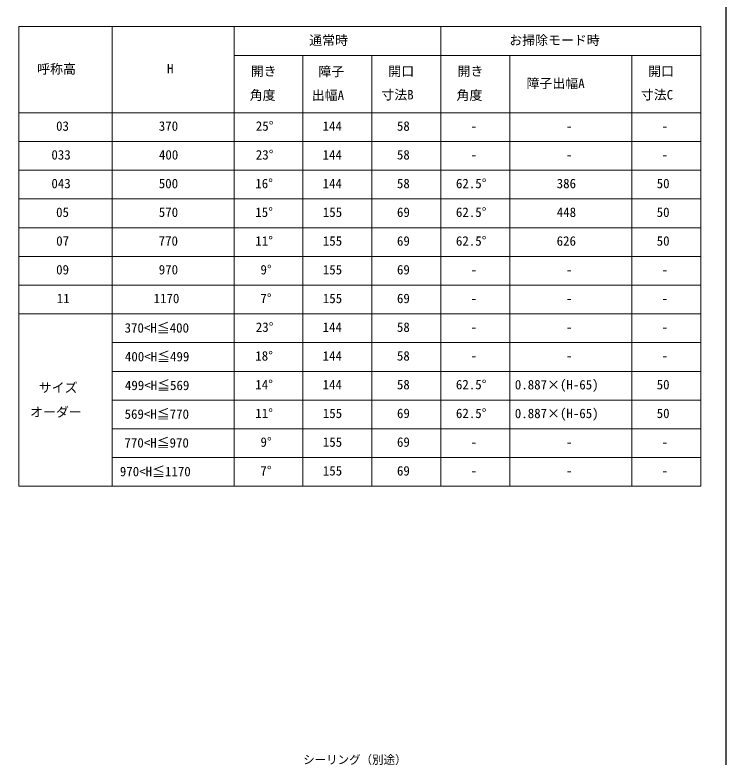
# Model space of a CAD drawing. Units: millimetres, scale not verified. Extents: x -525 to 525, y -783 to 778.
# Drawn here: x 30 to 525, y -72 to 445 of the extents above; entities that cross this region are included whole.
import ezdxf
from ezdxf.enums import TextEntityAlignment as Align

# ---------------------------------------------------------------- set-up
doc = ezdxf.new("R2010")
doc.units = ezdxf.units.MM
doc.header["$LTSCALE"] = 4
doc.layers.add('0-1_TABLE1', color=7, linetype='Continuous', lineweight=18)
doc.layers.add('0-7_YKK_D', color=6, linetype='Continuous')
doc.layers.add('0-8_YKK_ZWAK', color=7, linetype='Continuous')
doc.styles.add('ＭＳ ゴシック', font='')
doc.styles.get('ＭＳ ゴシック').set_extended_font_data('MS Gothic')

msp = doc.modelspace()

# ---------------------------------------------------------------- linework, layer by layer
at = {"layer": '0-1_TABLE1'}
for p, q in [((32.261, 436.4), (507.261, 436.4)), ((32.261, 436.4), (32.261, 116.4)), ((97.261, 436.4), (97.261, 116.4)), ((182.261, 436.4), (182.261, 116.4)), ((326.261, 436.4), (326.261, 116.4)), ((507.261, 436.4), (507.261, 116.4)), ((182.261, 416.4), (507.261, 416.4)), ((230.261, 416.4), (230.261, 116.4)), ((278.261, 416.4), (278.261, 116.4)), ((374.261, 416.4), (374.261, 116.4)), ((459.261, 416.4), (459.261, 116.4)), ((32.261, 376.4), (507.261, 376.4)), ((32.261, 356.4), (507.261, 356.4)), ((32.261, 336.4), (507.261, 336.4)), ((32.261, 316.4), (507.261, 316.4)), ((32.261, 296.4), (507.261, 296.4)), ((32.261, 276.4), (507.261, 276.4)), ((32.261, 256.4), (507.261, 256.4)), ((32.261, 236.4), (507.261, 236.4)), ((97.261, 216.4), (507.261, 216.4)), ((97.261, 196.4), (507.261, 196.4)), ((97.261, 176.4), (507.261, 176.4)), ((97.261, 156.4), (507.261, 156.4)), ((97.261, 136.4), (507.261, 136.4)), ((32.261, 116.4), (507.261, 116.4))]:
    msp.add_line(p, q, dxfattribs=at)
at = {"layer": '0-8_YKK_ZWAK'}
msp.add_lwpolyline([(-525, -782.7), (525, -782.7), (525, 747.3)], dxfattribs=at)

# ---------------------------------------------------------------- texts
at = {"layer": '0-1_TABLE1', "style": 'ＭＳ ゴシック'}
for s, p in [('通常時', (234.65, 421.644)), ('お掃除モード時', (373.96, 421.67)), ('呼称高', (45.125, 401.644)), ('H', (135.568, 401.9)), ('開き', (193.912, 400.141)), ('障子', (241.017, 399.911)), ('開口', (289.682, 400.065)), ('開き', (337.912, 400.141)), ('開口', (470.682, 400.065)), ('障子出幅A', (385.977, 391.618)), ('角度', (193.17, 383.403)), ('出幅A', (236.389, 383.326)), ('寸法B', (284.849, 383.684)), ('角度', (337.17, 383.403)), ('寸法C', (465.594, 383.684)), ('03', (58.318, 361.9)), ('370', (129.841, 361.9)), ('25°', (197.415, 361.9)), ('144', (243.957, 361.9)), ('58', (295.69, 361.9)), ('-', (346.988, 361.9)), ('-', (413.488, 361.9)), ('-', (479.988, 361.9)), ('033', (55.045, 341.9)), ('400', (129.943, 341.9)), ('23°', (197.415, 341.9)), ('144', (243.957, 341.9)), ('58', (295.69, 341.9)), ('-', (346.988, 341.9)), ('-', (413.488, 341.9)), ('-', (479.988, 341.9)), ('16°', (197.057, 321.9)), ('62.5°', (336.787, 321.9)), ('043', (55.045, 321.9)), ('500', (129.841, 321.9)), ('144', (243.957, 321.9)), ('58', (295.69, 321.9)), ('386', (406.969, 321.9)), ('50', (476.613, 321.9)), ('05', (58.318, 301.9)), ('570', (129.841, 301.9)), ('15°', (197.057, 301.9)), ('155', (244.085, 301.9)), ('69', (295.716, 301.9)), ('62.5°', (336.787, 301.9)), ('448', (407.02, 301.9)), ('50', (476.613, 301.9)), ('07', (58.395, 281.9)), ('770', (129.738, 281.9)), ('11°', (197.057, 281.9)), ('155', (244.085, 281.9)), ('69', (295.716, 281.9)), ('62.5°', (336.787, 281.9)), ('626', (406.943, 281.9)), ('50', (476.613, 281.9)), ('09', (58.344, 261.9)), ('970', (129.815, 261.9)), ('9°', (200.662, 261.9)), ('155', (244.085, 261.9)), ('69', (295.716, 261.9)), ('-', (346.988, 261.9)), ('-', (413.488, 261.9)), ('-', (479.988, 261.9)), ('11', (58.753, 241.9)), ('1170', (126.21, 241.9)), ('7°', (200.585, 241.9)), ('155', (244.085, 241.9)), ('69', (295.716, 241.9)), ('-', (346.988, 241.9)), ('-', (413.488, 241.9)), ('-', (479.988, 241.9)), ('370<H≦400', (106.011, 221.388)), ('23°', (197.415, 221.9)), ('144', (243.957, 221.9)), ('58', (295.69, 221.9)), ('-', (346.988, 221.9)), ('-', (413.488, 221.9)), ('-', (479.988, 221.9)), ('400<H≦499', (106.241, 201.388)), ('18°', (197.057, 201.9)), ('144', (243.957, 201.9)), ('58', (295.69, 201.9)), ('-', (346.988, 201.9)), ('-', (413.488, 201.9)), ('-', (479.988, 201.9)), ('サイズ', (46.275, 179.809)), ('499<H≦569', (106.241, 181.388)), ('14°', (197.057, 181.9)), ('144', (243.957, 181.9)), ('58', (295.69, 181.9)), ('62.5°', (336.787, 181.9)), ('0.887×(H-65)', (377.821, 181.849)), ('50', (476.613, 181.9)), ('オーダー', (40.165, 162.815)), ('569<H≦770', (106.011, 161.388)), ('11°', (197.057, 161.9)), ('62.5°', (336.787, 161.9)), ('0.887×(H-65)', (377.821, 161.849)), ('155', (244.085, 161.9)), ('69', (295.716, 161.9)), ('50', (476.613, 161.9)), ('770<H≦970', (105.909, 141.388)), ('9°', (200.662, 141.9)), ('155', (244.085, 141.9)), ('69', (295.716, 141.9)), ('-', (346.988, 141.9)), ('-', (413.488, 141.9)), ('-', (479.988, 141.9)), ('970<H≦1170', (102.713, 121.388)), ('7°', (200.585, 121.9)), ('155', (244.085, 121.9)), ('69', (295.716, 121.9)), ('-', (346.988, 121.9)), ('-', (413.488, 121.9)), ('-', (479.988, 121.9))]:
    msp.add_text(s, height=6.598, dxfattribs=at).set_placement(p, align=Align.BOTTOM_LEFT)
at = {"layer": '0-7_YKK_D', "style": 'ＭＳ ゴシック'}
msp.add_text('シーリング（別途）', height=5.865, dxfattribs=at).set_placement((230.39, -78.708), align=Align.BOTTOM_LEFT)

doc.saveas('drawing.dxf')
